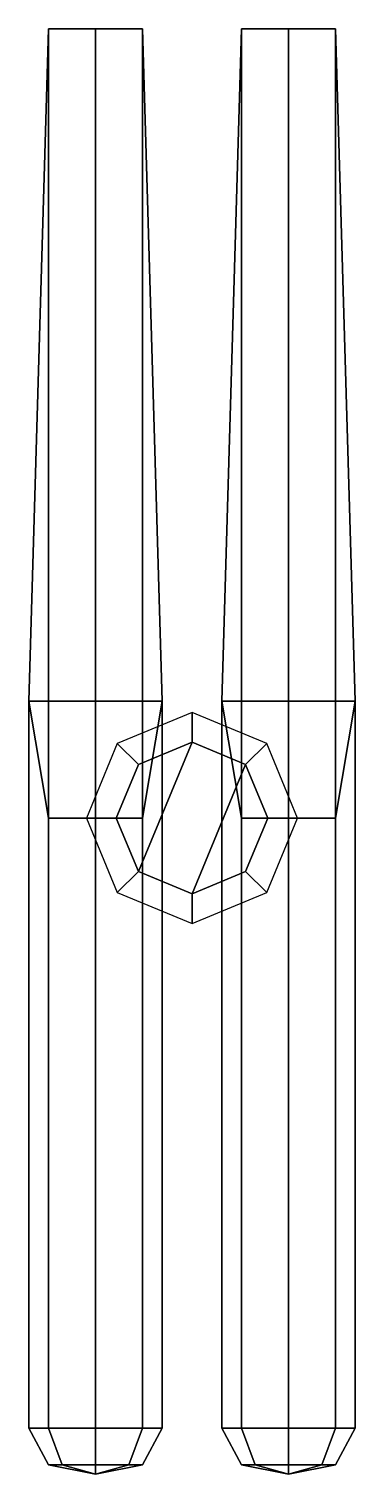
# Model space of a CAD drawing. Extents: x -0.71 to 0.71, y -2.86 to 3.44.
import ezdxf

# ---------------------------------------------------------------- set-up
doc = ezdxf.new("R2010")
doc.units = 0
doc.layers.add('TURRET', color=2, linetype='CONTINUOUS')

msp = doc.modelspace()

# ---------------------------------------------------------------- linework, layer by layer
at = {"layer": 'TURRET'}
for points in [[(-0.71, -2.66, 0.67), (-0.6251, -2.66, 0.8751), (-0.6251, 3.44, 0.8751), (-0.71, 0.51, 0.67)], [(-0.2149, 3.44, 0.8751), (-0.13, 0.51, 0.67), (-0.71, 0.51, 0.67), (-0.6251, 3.44, 0.8751)], [(-0.6251, -2.66, 0.8751), (-0.42, -2.66, 0.96), (-0.42, 3.44, 0.96), (-0.6251, 3.44, 0.8751)], [(-0.42, 3.44, 0.96), (-0.2149, 3.44, 0.8751), (-0.6251, 3.44, 0.8751), (-0.42, 3.44, 0.96)], [(-0.42, -2.66, 0.96), (-0.2149, -2.66, 0.8751), (-0.2149, 3.44, 0.8751), (-0.42, 3.44, 0.96)], [(-0.2149, -2.66, 0.8751), (-0.13, -2.66, 0.67), (-0.13, 0.51, 0.67), (-0.2149, 3.44, 0.8751)], [(0.6251, 3.44, 0.8751), (0.71, 0.51, 0.67), (0.13, 0.51, 0.67), (0.2149, 3.44, 0.8751)], [(0.13, -2.66, 0.67), (0.2149, -2.66, 0.8751), (0.2149, 3.44, 0.8751), (0.13, 0.51, 0.67)], [(0.2149, -2.66, 0.8751), (0.42, -2.66, 0.96), (0.42, 3.44, 0.96), (0.2149, 3.44, 0.8751)], [(0.42, 3.44, 0.96), (0.6251, 3.44, 0.8751), (0.2149, 3.44, 0.8751), (0.42, 3.44, 0.96)], [(0.42, -2.66, 0.96), (0.6251, -2.66, 0.8751), (0.6251, 3.44, 0.8751), (0.42, 3.44, 0.96)], [(0.6251, -2.66, 0.8751), (0.71, -2.66, 0.67), (0.71, 0.51, 0.67), (0.6251, 3.44, 0.8751)], [(-0.6251, -2.66, 0.4649), (-0.71, -2.66, 0.67), (-0.71, 0.51, 0.67), (-0.6251, 0, 0.4649)], [(-0.13, 0.51, 0.67), (-0.2149, 0, 0.4649), (-0.6251, 0, 0.4649), (-0.71, 0.51, 0.67)], [(-0.13, -2.66, 0.67), (-0.2149, -2.66, 0.4649), (-0.2149, 0, 0.4649), (-0.13, 0.51, 0.67)], [(0.71, 0.51, 0.67), (0.6251, 0, 0.4649), (0.2149, 0, 0.4649), (0.13, 0.51, 0.67)], [(0.2149, -2.66, 0.4649), (0.13, -2.66, 0.67), (0.13, 0.51, 0.67), (0.2149, 0, 0.4649)], [(0.71, -2.66, 0.67), (0.6251, -2.66, 0.4649), (0.6251, 0, 0.4649), (0.71, 0.51, 0.67)], [(0, 0.46), (-0.3253, 0.3253), (-0.2333, 0.2333, 0.39), (0, 0.33, 0.39)], [(0.3253, 0.3253), (0, 0.46), (0, 0.33, 0.39), (0.2333, 0.2333, 0.39)], [(-0.3253, 0.3253), (-0.46, 0), (-0.33, 0, 0.39), (-0.2333, 0.2333, 0.39)], [(-0.2333, 0.2333, 0.39), (-0.33, 0, 0.39), (-0.2333, -0.2333, 0.39), (0, 0.33, 0.39)], [(0, 0.33, 0.39), (-0.2333, -0.2333, 0.39), (0, -0.33, 0.39), (0.2333, 0.2333, 0.39)], [(0.46, 0), (0.3253, 0.3253), (0.2333, 0.2333, 0.39), (0.33, 0, 0.39)], [(0.2333, 0.2333, 0.39), (0, -0.33, 0.39), (0.2333, -0.2333, 0.39), (0.33, 0, 0.39)], [(-0.42, -2.66, 0.38), (-0.6251, -2.66, 0.4649), (-0.6251, 0, 0.4649), (-0.42, 0, 0.38)], [(-0.2149, 0, 0.4649), (-0.42, 0, 0.38), (-0.6251, 0, 0.4649), (-0.2149, 0, 0.4649)], [(-0.46, 0), (-0.3253, -0.3253), (-0.2333, -0.2333, 0.39), (-0.33, 0, 0.39)], [(-0.2149, -2.66, 0.4649), (-0.42, -2.66, 0.38), (-0.42, 0, 0.38), (-0.2149, 0, 0.4649)], [(0.6251, 0, 0.4649), (0.42, 0, 0.38), (0.2149, 0, 0.4649), (0.6251, 0, 0.4649)], [(0.3253, -0.3253), (0.46, 0), (0.33, 0, 0.39), (0.2333, -0.2333, 0.39)], [(0.6251, -2.66, 0.4649), (0.42, -2.66, 0.38), (0.42, 0, 0.38), (0.6251, 0, 0.4649)], [(-0.3253, -0.3253), (0, -0.46), (0, -0.33, 0.39), (-0.2333, -0.2333, 0.39)], [(0, -0.46), (0.3253, -0.3253), (0.2333, -0.2333, 0.39), (0, -0.33, 0.39)], [(-0.565, -2.82, 0.815), (-0.6251, -2.66, 0.8751), (-0.71, -2.66, 0.67), (-0.6251, -2.82, 0.67)], [(-0.6251, -2.82, 0.67), (-0.71, -2.66, 0.67), (-0.6251, -2.66, 0.4649), (-0.565, -2.82, 0.525)], [(-0.42, -2.82, 0.8751), (-0.42, -2.66, 0.96), (-0.6251, -2.66, 0.8751), (-0.565, -2.82, 0.815)], [(-0.565, -2.82, 0.525), (-0.6251, -2.66, 0.4649), (-0.42, -2.66, 0.38), (-0.42, -2.82, 0.4649)], [(-0.275, -2.82, 0.815), (-0.2149, -2.66, 0.8751), (-0.42, -2.66, 0.96), (-0.42, -2.82, 0.8751)], [(-0.42, -2.82, 0.4649), (-0.42, -2.66, 0.38), (-0.2149, -2.66, 0.4649), (-0.275, -2.82, 0.525)], [(-0.2149, -2.82, 0.67), (-0.13, -2.66, 0.67), (-0.2149, -2.66, 0.8751), (-0.275, -2.82, 0.815)], [(-0.275, -2.82, 0.525), (-0.2149, -2.66, 0.4649), (-0.13, -2.66, 0.67), (-0.2149, -2.82, 0.67)], [(0.275, -2.82, 0.815), (0.2149, -2.66, 0.8751), (0.13, -2.66, 0.67), (0.2149, -2.82, 0.67)], [(0.2149, -2.82, 0.67), (0.13, -2.66, 0.67), (0.2149, -2.66, 0.4649), (0.275, -2.82, 0.525)], [(0.42, -2.82, 0.8751), (0.42, -2.66, 0.96), (0.2149, -2.66, 0.8751), (0.275, -2.82, 0.815)], [(0.275, -2.82, 0.525), (0.2149, -2.66, 0.4649), (0.42, -2.66, 0.38), (0.42, -2.82, 0.4649)], [(0.565, -2.82, 0.815), (0.6251, -2.66, 0.8751), (0.42, -2.66, 0.96), (0.42, -2.82, 0.8751)], [(0.42, -2.82, 0.4649), (0.42, -2.66, 0.38), (0.6251, -2.66, 0.4649), (0.565, -2.82, 0.525)], [(0.6251, -2.82, 0.67), (0.71, -2.66, 0.67), (0.6251, -2.66, 0.8751), (0.565, -2.82, 0.815)], [(0.565, -2.82, 0.525), (0.6251, -2.66, 0.4649), (0.71, -2.66, 0.67), (0.6251, -2.82, 0.67)], [(-0.42, -2.86, 0.67), (-0.565, -2.82, 0.815), (-0.6251, -2.82, 0.67), (-0.42, -2.86, 0.67)], [(-0.42, -2.86, 0.67), (-0.6251, -2.82, 0.67), (-0.565, -2.82, 0.525), (-0.42, -2.86, 0.67)], [(-0.42, -2.86, 0.67), (-0.42, -2.82, 0.8751), (-0.565, -2.82, 0.815), (-0.42, -2.86, 0.67)], [(-0.42, -2.86, 0.67), (-0.565, -2.82, 0.525), (-0.42, -2.82, 0.4649), (-0.42, -2.86, 0.67)], [(-0.42, -2.86, 0.67), (-0.2149, -2.82, 0.67), (-0.275, -2.82, 0.815), (-0.42, -2.86, 0.67)], [(-0.42, -2.86, 0.67), (-0.275, -2.82, 0.815), (-0.42, -2.82, 0.8751), (-0.42, -2.86, 0.67)], [(-0.42, -2.86, 0.67), (-0.42, -2.82, 0.4649), (-0.275, -2.82, 0.525), (-0.42, -2.86, 0.67)], [(-0.42, -2.86, 0.67), (-0.275, -2.82, 0.525), (-0.2149, -2.82, 0.67), (-0.42, -2.86, 0.67)], [(0.42, -2.86, 0.67), (0.275, -2.82, 0.815), (0.2149, -2.82, 0.67), (0.42, -2.86, 0.67)], [(0.42, -2.86, 0.67), (0.2149, -2.82, 0.67), (0.275, -2.82, 0.525), (0.42, -2.86, 0.67)], [(0.42, -2.86, 0.67), (0.42, -2.82, 0.8751), (0.275, -2.82, 0.815), (0.42, -2.86, 0.67)], [(0.42, -2.86, 0.67), (0.275, -2.82, 0.525), (0.42, -2.82, 0.4649), (0.42, -2.86, 0.67)], [(0.42, -2.86, 0.67), (0.6251, -2.82, 0.67), (0.565, -2.82, 0.815), (0.42, -2.86, 0.67)], [(0.42, -2.86, 0.67), (0.565, -2.82, 0.815), (0.42, -2.82, 0.8751), (0.42, -2.86, 0.67)], [(0.42, -2.86, 0.67), (0.42, -2.82, 0.4649), (0.565, -2.82, 0.525), (0.42, -2.86, 0.67)], [(0.42, -2.86, 0.67), (0.565, -2.82, 0.525), (0.6251, -2.82, 0.67), (0.42, -2.86, 0.67)]]:
    msp.add_3dface(points, dxfattribs=at)

doc.saveas('drawing.dxf')
